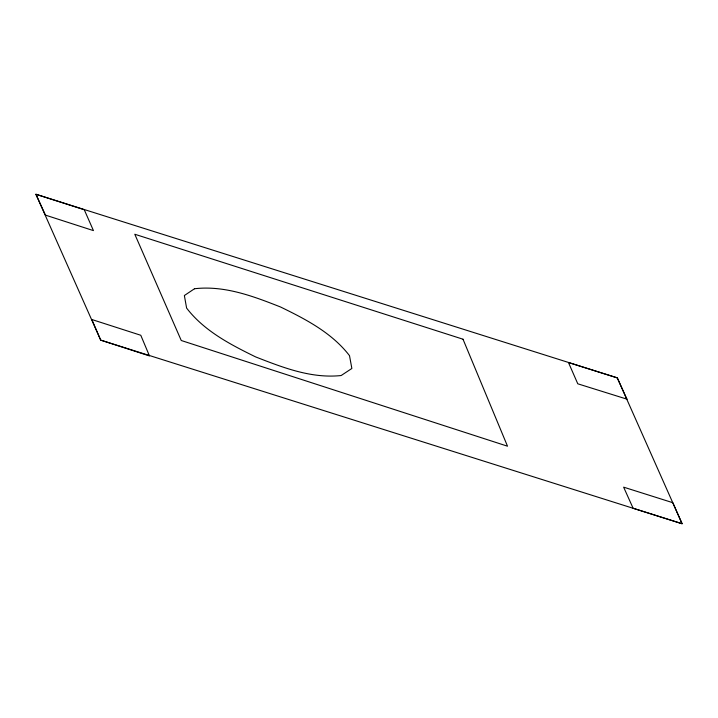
<?xml version="1.0" encoding="UTF-8"?>
<svg xmlns="http://www.w3.org/2000/svg" width="718" height="718" viewBox="0 0 718 718"><rect width="100%" height="100%" fill="white"/><g stroke="black" fill="none" stroke-linecap="round" stroke-linejoin="round"><path stroke-width="1.08" d="M194.506 288.744L184.364 295.529L186.608 308.076C204.145 330.953 230.29 344.478 255.653 356.918C282.883 367.562 311.334 378.709 341.149 375.532L351.865 368.469L349.504 355.661C331.949 332.865 305.913 319.33 280.55 306.999C253.221 296.202 224.42 285.288 194.506 288.744M626.904 399.136L577.775 383.798L568.476 362.536L617.3 377.874L626.904 399.136M617.3 377.874L35.9 194.255L100.7 340.126L149.47 355.931L140.782 335.27L91.841 319.519L100.7 340.126L682.1 523.745L672.838 502.708L623.628 487.154L633.114 508.245L682.1 523.745L617.3 377.874M84.275 209.755L35.9 194.255L45.458 215.122L93.448 230.613L84.275 209.755M463.002 339.21L134.787 234.239L181.259 340.503L507.509 446.201L463.002 339.21"/></g></svg>
